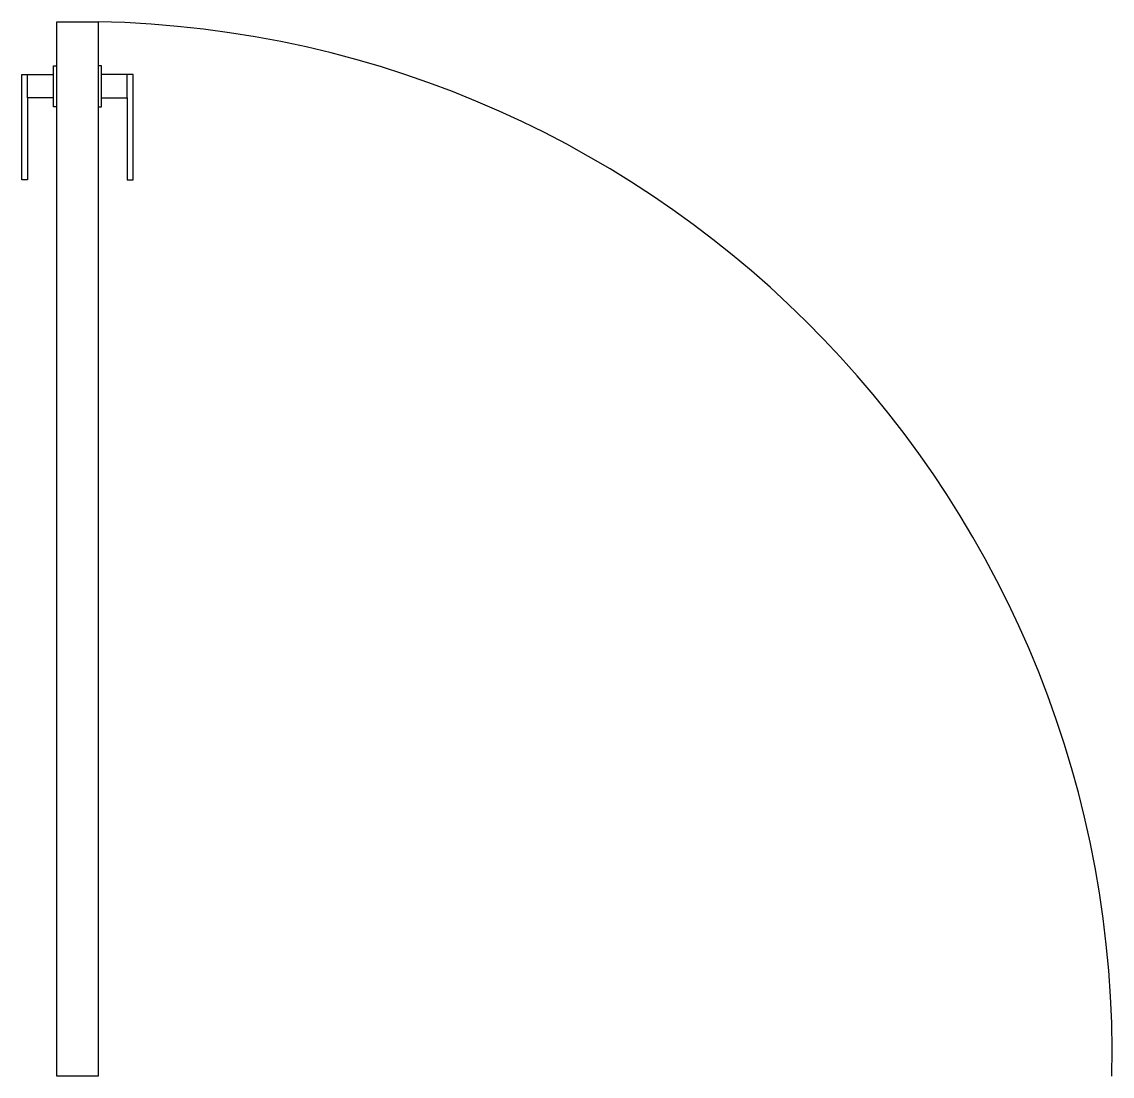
# Model space of a CAD drawing. Header units: millimetres. Extents: x 10.429 to 11.359, y 11.426 to 12.326.
import ezdxf

# ---------------------------------------------------------------- set-up
doc = ezdxf.new("R2010")
doc.units = ezdxf.units.MM
doc.header["$LTSCALE"] = 10
doc.layers.add('PORTAS', color=2, linetype='Continuous')
doc.layers.add('Portas_maçanetas', color=1, linetype='Continuous')

# ---------------------------------------------------------------- blocks, each defined once
blk = doc.blocks.new('maçaneta_01')
at = {"layer": 'Portas_maçanetas', "color": 1}
for points in [[(0, -0.0725), (-0.003, -0.0725), (-0.003, -0.065), (-0.025, -0.065), (-0.025, -0.135), (-0.03, -0.135), (-0.03, -0.045), (-0.003, -0.045), (-0.003, -0.0375), (0, -0.0375)], [(-0.025, -0.065), (-0.025, -0.045)], [(-0.003, -0.065), (-0.003, -0.045)], [(0.035, -0.0725), (0.038, -0.0725), (0.038, -0.065), (0.06, -0.065), (0.06, -0.135), (0.065, -0.135), (0.065, -0.045), (0.038, -0.045), (0.038, -0.0375), (0.035, -0.0375)], [(0.038, -0.065), (0.038, -0.045)], [(0.06, -0.065), (0.06, -0.045)]]:
    blk.add_lwpolyline(points, dxfattribs=at)

msp = doc.modelspace()

# ---------------------------------------------------------------- linework, layer by layer
at = {"layer": 'PORTAS'}
msp.add_lwpolyline([(10.45871, 12.32634), (10.49371, 12.32634), (10.49371, 11.42634), (10.45871, 11.42634)], close=True, dxfattribs=at)
at = {"layer": 'PORTAS', "color": 1}
msp.add_arc((10.47621, 11.44384), 0.88268, 358.86397, 88.86397, dxfattribs=at)

# ---------------------------------------------------------------- block references
at = {"layer": 'Portas_maçanetas'}
msp.add_blockref('maçaneta_01', (10.45871, 12.32634), dxfattribs=at)

doc.saveas('drawing.dxf')
